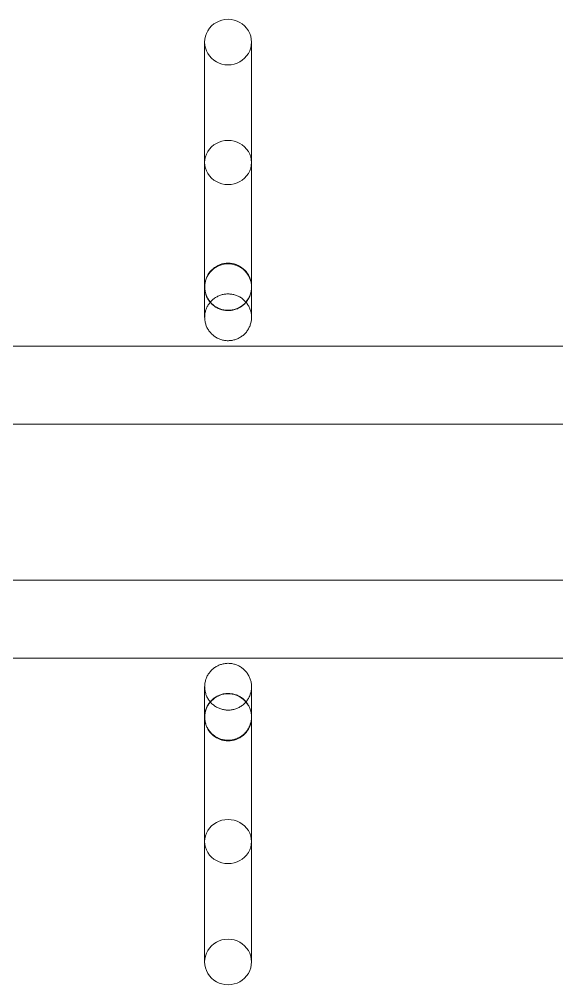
# Model space of a CAD drawing. Header units: millimetres. Extents: x -32954 to 151739, y -65671 to 56243.
# Drawn here: x -8986.3 to -8917.4, y -451.1 to -327.3 of the extents above; entities that cross this region are included whole.
import ezdxf

# ---------------------------------------------------------------- set-up
doc = ezdxf.new("R2010")
doc.units = ezdxf.units.MM
doc.layers.add('M-EQPM', color=7, linetype='Continuous', lineweight=9)

# ---------------------------------------------------------------- blocks, each defined once
blk = doc.blocks.new('М90_Вешалка гардеробная - М90_2_Вешалка гардеробная 38 крючков-8001155-О_ТХ_01')
at = {"layer": 'M-EQPM'}
for p, q in [((-438.14, 59.49), (-438.14, 57.21)), ((-432.14, 57.21), (-432.14, 59.49)), ((980, 20.52), (-980, 20.52)), ((-980, 20.52), (980, 20.52)), ((980, 20.52), (-980, 20.52)), ((-980, 20.52), (980, 20.52)), ((980, 10.52), (-980, 10.52)), ((-980, 10.52), (980, 10.52)), ((-980, -9.48), (980, -9.48)), ((-980, -9.48), (980, -9.48)), ((-980, -19.48), (980, -19.48)), ((-980, -19.48), (980, -19.48)), ((-980, -19.48), (980, -19.48)), ((-980, -19.48), (980, -19.48)), ((-438.14, -56.17), (-438.14, -58.45)), ((-432.14, -58.45), (-432.14, -56.17))]:
    blk.add_line(p, q, dxfattribs=at)
at = {"layer": 'M-EQPM', "flags": 128}
for points in [[(-438.14, 28.06), (-438.14, 28.08), (-438.14, 28.11), (-438.14, 28.17), (-438.14, 28.25), (-438.14, 28.36), (-438.14, 28.49), (-438.14, 28.64), (-438.14, 28.81), (-438.14, 29.01), (-438.14, 29.23), (-438.14, 29.47), (-438.14, 29.73), (-438.14, 30.02), (-438.14, 30.32), (-438.14, 30.64), (-438.14, 30.99), (-438.14, 31.35), (-438.14, 31.73), (-438.14, 32.13), (-438.14, 32.54), (-438.14, 32.97), (-438.14, 33.42), (-438.14, 33.88), (-438.14, 34.36), (-438.14, 34.85), (-438.14, 35.35), (-438.14, 35.87), (-438.14, 36.4), (-438.14, 36.93), (-438.14, 37.48), (-438.14, 38.03), (-438.14, 38.6), (-438.14, 39.17), (-438.14, 39.74), (-438.14, 40.32), (-438.14, 40.9), (-438.14, 41.49), (-438.14, 42.08), (-438.14, 42.67), (-438.14, 43.26), (-438.14, 43.85), (-438.14, 44.44), (-438.14, 45.02), (-438.14, 45.61), (-438.14, 46.18), (-438.14, 46.76), (-438.14, 47.32), (-438.14, 47.88), (-438.14, 48.43), (-438.14, 48.97), (-438.14, 49.51), (-438.14, 50.03), (-438.14, 50.54), (-438.14, 51.04), (-438.14, 51.52), (-438.14, 51.99), (-438.14, 52.45), (-438.14, 52.89), (-438.14, 53.31), (-438.14, 53.72), (-438.14, 54.11), (-438.14, 54.48), (-438.14, 54.83), (-438.14, 55.17), (-438.14, 55.48), (-438.14, 55.78), (-438.14, 56.05), (-438.14, 56.3), (-438.14, 56.53), (-438.14, 56.74), (-438.14, 56.93), (-438.14, 57.09), (-438.14, 57.21)], [(-432.14, 57.21), (-432.14, 57.06), (-432.14, 56.89), (-432.14, 56.7), (-432.14, 56.49), (-432.14, 56.25), (-432.14, 56), (-432.14, 55.72), (-432.14, 55.42), (-432.14, 55.1), (-432.14, 54.76), (-432.14, 54.41), (-432.14, 54.03), (-432.14, 53.64), (-432.14, 53.23), (-432.14, 52.8), (-432.14, 52.36), (-432.14, 51.9), (-432.14, 51.42), (-432.14, 50.94), (-432.14, 50.44), (-432.14, 49.92), (-432.14, 49.4), (-432.14, 48.87), (-432.14, 48.32), (-432.14, 47.77), (-432.14, 47.21), (-432.14, 46.64), (-432.14, 46.07), (-432.14, 45.49), (-432.14, 44.91), (-432.14, 44.32), (-432.14, 43.73), (-432.14, 43.14), (-432.14, 42.55), (-432.14, 41.96), (-432.14, 41.37), (-432.14, 40.79), (-432.14, 40.2), (-432.14, 39.62), (-432.14, 39.05), (-432.14, 38.48), (-432.14, 37.92), (-432.14, 37.37), (-432.14, 36.82), (-432.14, 36.29), (-432.14, 35.76), (-432.14, 35.25), (-432.14, 34.75), (-432.14, 34.26), (-432.14, 33.79), (-432.14, 33.33), (-432.14, 32.89), (-432.14, 32.46), (-432.14, 32.04), (-432.14, 31.65), (-432.14, 31.27), (-432.14, 30.91), (-432.14, 30.58), (-432.14, 30.26), (-432.14, 29.96), (-432.14, 29.68), (-432.14, 29.42), (-432.14, 29.18), (-432.14, 28.97), (-432.14, 28.78), (-432.14, 28.61), (-432.14, 28.46), (-432.14, 28.33), (-432.14, 28.23), (-432.14, 28.16), (-432.14, 28.1), (-432.14, 28.07), (-432.14, 28.06)], [(-438.14, 44.05), (-438.14, 39.66), (-438.14, 35.81), (-438.14, 32.51), (-438.14, 29.75), (-438.14, 27.54), (-438.14, 25.89), (-438.14, 24.79), (-438.14, 24.26), (-438.14, 24.2)], [(-432.14, 24.2), (-432.14, 24.48), (-432.14, 25.32), (-432.14, 26.72), (-432.14, 28.68), (-432.14, 31.19), (-432.14, 34.25), (-432.14, 37.86), (-432.14, 42), (-432.14, 44.05)], [(-438.14, 28.06), (-438.13, 28.18), (-438.13, 28.3), (-438.11, 28.42), (-438.1, 28.54), (-438.08, 28.66), (-438.05, 28.78), (-438.02, 28.89), (-437.98, 29.01), (-437.94, 29.12), (-437.9, 29.23), (-437.85, 29.34), (-437.8, 29.45), (-437.74, 29.55), (-437.68, 29.66), (-437.61, 29.76), (-437.54, 29.86), (-437.47, 29.95), (-437.39, 30.04), (-437.31, 30.13), (-437.23, 30.22), (-437.14, 30.3), (-437.05, 30.38), (-436.95, 30.45), (-436.86, 30.52), (-436.76, 30.59), (-436.65, 30.65), (-436.55, 30.71), (-436.44, 30.76), (-436.33, 30.81), (-436.22, 30.86), (-436.11, 30.9), (-436, 30.94), (-435.88, 30.97), (-435.76, 31), (-435.65, 31.02), (-435.53, 31.04), (-435.41, 31.05), (-435.29, 31.06), (-435.17, 31.06), (-435.14, 31.06)], [(-435.14, 31.06), (-435.02, 31.06), (-434.9, 31.05), (-434.78, 31.04), (-434.66, 31.03), (-434.54, 31), (-434.42, 30.98), (-434.31, 30.95), (-434.19, 30.91), (-434.08, 30.87), (-433.97, 30.83), (-433.86, 30.78), (-433.75, 30.72), (-433.64, 30.67), (-433.54, 30.61), (-433.44, 30.54), (-433.34, 30.47), (-433.25, 30.4), (-433.16, 30.32), (-433.07, 30.24), (-432.98, 30.15), (-432.9, 30.07), (-432.82, 29.97), (-432.75, 29.88), (-432.68, 29.78), (-432.61, 29.68), (-432.55, 29.58), (-432.49, 29.48), (-432.43, 29.37), (-432.38, 29.26), (-432.34, 29.15), (-432.3, 29.04), (-432.26, 28.92), (-432.23, 28.81), (-432.2, 28.69), (-432.18, 28.57), (-432.16, 28.45), (-432.15, 28.34), (-432.14, 28.22), (-432.14, 28.1), (-432.14, 28.06)], [(-438.14, 28.12), (-438.14, 28.08), (-438.14, 28.06)], [(-438.14, 24.2), (-438.14, 24.48), (-438.14, 25.32), (-438.14, 26.72), (-438.14, 28.12)], [(-435.14, 25.06), (-435.26, 25.07), (-435.37, 25.07), (-435.49, 25.09), (-435.61, 25.1), (-435.73, 25.12), (-435.85, 25.15), (-435.96, 25.18), (-436.08, 25.22), (-436.19, 25.26), (-436.3, 25.3), (-436.41, 25.35), (-436.52, 25.4), (-436.63, 25.46), (-436.73, 25.52), (-436.83, 25.59), (-436.93, 25.66), (-437.02, 25.73), (-437.11, 25.81), (-437.2, 25.89), (-437.29, 25.97), (-437.37, 26.06), (-437.45, 26.15), (-437.52, 26.25), (-437.59, 26.34), (-437.66, 26.44), (-437.72, 26.54), (-437.78, 26.65), (-437.84, 26.76), (-437.89, 26.87), (-437.93, 26.98), (-437.97, 27.09), (-438.01, 27.2), (-438.04, 27.32), (-438.07, 27.44), (-438.09, 27.55), (-438.11, 27.67), (-438.12, 27.79), (-438.13, 27.91), (-438.13, 28.03), (-438.14, 28.06)], [(-432.14, 28.06), (-432.14, 27.94), (-432.14, 27.82), (-432.16, 27.7), (-432.17, 27.59), (-432.19, 27.47), (-432.22, 27.35), (-432.25, 27.23), (-432.29, 27.12), (-432.33, 27.01), (-432.37, 26.9), (-432.42, 26.79), (-432.47, 26.68), (-432.53, 26.57), (-432.59, 26.47), (-432.66, 26.37), (-432.73, 26.27), (-432.8, 26.18), (-432.88, 26.09), (-432.96, 26), (-433.05, 25.91), (-433.13, 25.83), (-433.22, 25.75), (-433.32, 25.68), (-433.41, 25.61), (-433.51, 25.54), (-433.62, 25.48), (-433.72, 25.42), (-433.83, 25.36), (-433.94, 25.31), (-434.05, 25.27), (-434.16, 25.23), (-434.27, 25.19), (-434.39, 25.16), (-434.51, 25.13), (-434.63, 25.11), (-434.74, 25.09), (-434.86, 25.08), (-434.98, 25.07), (-435.1, 25.06), (-435.14, 25.06)], [(-432.14, 28.06), (-432.14, 28.08), (-432.14, 28.11), (-432.14, 28.12)], [(-432.14, 28.12), (-432.14, 26.31), (-432.14, 25.05), (-432.14, 24.36), (-432.14, 24.2)], [(-438.14, 24.2), (-438.13, 24.32), (-438.13, 24.44), (-438.11, 24.56), (-438.1, 24.68), (-438.08, 24.8), (-438.05, 24.92), (-438.02, 25.03), (-437.98, 25.15), (-437.94, 25.26), (-437.9, 25.37), (-437.85, 25.48), (-437.8, 25.59), (-437.74, 25.69), (-437.68, 25.8), (-437.61, 25.9), (-437.54, 25.99), (-437.47, 26.09), (-437.39, 26.18), (-437.31, 26.27), (-437.23, 26.35), (-437.14, 26.44), (-437.05, 26.51), (-436.95, 26.59), (-436.86, 26.66), (-436.76, 26.73), (-436.65, 26.79), (-436.55, 26.85), (-436.44, 26.9), (-436.33, 26.95), (-436.22, 27), (-436.11, 27.04), (-436, 27.08), (-435.88, 27.11), (-435.76, 27.14), (-435.65, 27.16), (-435.53, 27.18), (-435.41, 27.19), (-435.29, 27.2), (-435.17, 27.2), (-435.14, 27.2)], [(-435.14, 27.2), (-435.02, 27.2), (-434.9, 27.19), (-434.78, 27.18), (-434.66, 27.16), (-434.54, 27.14), (-434.42, 27.12), (-434.31, 27.09), (-434.19, 27.05), (-434.08, 27.01), (-433.97, 26.97), (-433.86, 26.92), (-433.75, 26.86), (-433.64, 26.81), (-433.54, 26.74), (-433.44, 26.68), (-433.34, 26.61), (-433.25, 26.54), (-433.16, 26.46), (-433.07, 26.38), (-432.98, 26.29), (-432.9, 26.2), (-432.82, 26.11), (-432.75, 26.02), (-432.68, 25.92), (-432.61, 25.82), (-432.55, 25.72), (-432.49, 25.62), (-432.43, 25.51), (-432.38, 25.4), (-432.34, 25.29), (-432.3, 25.18), (-432.26, 25.06), (-432.23, 24.95), (-432.2, 24.83), (-432.18, 24.71), (-432.16, 24.59), (-432.15, 24.47), (-432.14, 24.35), (-432.14, 24.23), (-432.14, 24.2)], [(-435.14, 21.2), (-435.26, 21.2), (-435.37, 21.21), (-435.49, 21.22), (-435.61, 21.24), (-435.73, 21.26), (-435.85, 21.29), (-435.96, 21.32), (-436.08, 21.35), (-436.19, 21.39), (-436.3, 21.44), (-436.41, 21.49), (-436.52, 21.54), (-436.63, 21.6), (-436.73, 21.66), (-436.83, 21.73), (-436.93, 21.8), (-437.02, 21.87), (-437.11, 21.95), (-437.2, 22.03), (-437.29, 22.11), (-437.37, 22.2), (-437.45, 22.29), (-437.52, 22.38), (-437.59, 22.48), (-437.66, 22.58), (-437.72, 22.68), (-437.78, 22.79), (-437.84, 22.9), (-437.89, 23), (-437.93, 23.12), (-437.97, 23.23), (-438.01, 23.34), (-438.04, 23.46), (-438.07, 23.57), (-438.09, 23.69), (-438.11, 23.81), (-438.12, 23.93), (-438.13, 24.05), (-438.13, 24.17), (-438.14, 24.2)], [(-432.14, 24.2), (-432.14, 24.08), (-432.14, 23.96), (-432.16, 23.84), (-432.17, 23.72), (-432.19, 23.61), (-432.22, 23.49), (-432.25, 23.37), (-432.29, 23.26), (-432.33, 23.15), (-432.37, 23.03), (-432.42, 22.92), (-432.47, 22.82), (-432.53, 22.71), (-432.59, 22.61), (-432.66, 22.51), (-432.73, 22.41), (-432.8, 22.32), (-432.88, 22.22), (-432.96, 22.14), (-433.05, 22.05), (-433.13, 21.97), (-433.22, 21.89), (-433.32, 21.82), (-433.41, 21.74), (-433.51, 21.68), (-433.62, 21.62), (-433.72, 21.56), (-433.83, 21.5), (-433.94, 21.45), (-434.05, 21.41), (-434.16, 21.36), (-434.27, 21.33), (-434.39, 21.3), (-434.51, 21.27), (-434.63, 21.25), (-434.74, 21.23), (-434.86, 21.21), (-434.98, 21.21), (-435.1, 21.2), (-435.14, 21.2)], [(-438.14, -23.16), (-438.13, -23.04), (-438.13, -22.92), (-438.11, -22.8), (-438.1, -22.69), (-438.08, -22.57), (-438.05, -22.45), (-438.02, -22.33), (-437.98, -22.22), (-437.94, -22.11), (-437.9, -22), (-437.85, -21.89), (-437.8, -21.78), (-437.74, -21.67), (-437.68, -21.57), (-437.61, -21.47), (-437.54, -21.37), (-437.47, -21.28), (-437.39, -21.19), (-437.31, -21.1), (-437.23, -21.01), (-437.14, -20.93), (-437.05, -20.85), (-436.95, -20.78), (-436.86, -20.71), (-436.76, -20.64), (-436.65, -20.58), (-436.55, -20.52), (-436.44, -20.46), (-436.33, -20.41), (-436.22, -20.37), (-436.11, -20.33), (-436, -20.29), (-435.88, -20.26), (-435.76, -20.23), (-435.65, -20.21), (-435.53, -20.19), (-435.41, -20.18), (-435.29, -20.17), (-435.17, -20.16), (-435.14, -20.16)], [(-435.14, -20.16), (-435.02, -20.17), (-434.9, -20.17), (-434.78, -20.19), (-434.66, -20.2), (-434.54, -20.22), (-434.42, -20.25), (-434.31, -20.28), (-434.19, -20.32), (-434.08, -20.36), (-433.97, -20.4), (-433.86, -20.45), (-433.75, -20.5), (-433.64, -20.56), (-433.54, -20.62), (-433.44, -20.69), (-433.34, -20.76), (-433.25, -20.83), (-433.16, -20.91), (-433.07, -20.99), (-432.98, -21.07), (-432.9, -21.16), (-432.82, -21.25), (-432.75, -21.35), (-432.68, -21.44), (-432.61, -21.54), (-432.55, -21.65), (-432.49, -21.75), (-432.43, -21.86), (-432.38, -21.97), (-432.34, -22.08), (-432.3, -22.19), (-432.26, -22.3), (-432.23, -22.42), (-432.2, -22.54), (-432.18, -22.65), (-432.16, -22.77), (-432.15, -22.89), (-432.14, -23.01), (-432.14, -23.13), (-432.14, -23.16)], [(-435.14, -26.16), (-435.26, -26.16), (-435.37, -26.15), (-435.49, -26.14), (-435.61, -26.13), (-435.73, -26.1), (-435.85, -26.08), (-435.96, -26.05), (-436.08, -26.01), (-436.19, -25.97), (-436.3, -25.93), (-436.41, -25.88), (-436.52, -25.82), (-436.63, -25.77), (-436.73, -25.71), (-436.83, -25.64), (-436.93, -25.57), (-437.02, -25.5), (-437.11, -25.42), (-437.2, -25.34), (-437.29, -25.25), (-437.37, -25.17), (-437.45, -25.08), (-437.52, -24.98), (-437.59, -24.88), (-437.66, -24.78), (-437.72, -24.68), (-437.78, -24.58), (-437.84, -24.47), (-437.89, -24.36), (-437.93, -24.25), (-437.97, -24.14), (-438.01, -24.02), (-438.04, -23.91), (-438.07, -23.79), (-438.09, -23.67), (-438.11, -23.56), (-438.12, -23.44), (-438.13, -23.32), (-438.13, -23.2), (-438.14, -23.16)], [(-438.14, -27.08), (-438.14, -25.27), (-438.14, -24.01), (-438.14, -23.32), (-438.14, -23.16)], [(-438.14, -23.16), (-438.14, -23.44), (-438.14, -24.29), (-438.14, -25.69), (-438.14, -27.64), (-438.14, -30.15), (-438.14, -33.21), (-438.14, -36.82), (-438.14, -40.96), (-438.14, -43.01)], [(-432.14, -23.16), (-432.14, -23.28), (-432.14, -23.4), (-432.16, -23.52), (-432.17, -23.64), (-432.19, -23.76), (-432.22, -23.88), (-432.25, -23.99), (-432.29, -24.11), (-432.33, -24.22), (-432.37, -24.33), (-432.42, -24.44), (-432.47, -24.55), (-432.53, -24.65), (-432.59, -24.76), (-432.66, -24.86), (-432.73, -24.96), (-432.8, -25.05), (-432.88, -25.14), (-432.96, -25.23), (-433.05, -25.32), (-433.13, -25.4), (-433.22, -25.48), (-433.32, -25.55), (-433.41, -25.62), (-433.51, -25.69), (-433.62, -25.75), (-433.72, -25.81), (-433.83, -25.86), (-433.94, -25.91), (-434.05, -25.96), (-434.16, -26), (-434.27, -26.04), (-434.39, -26.07), (-434.51, -26.1), (-434.63, -26.12), (-434.74, -26.14), (-434.86, -26.15), (-434.98, -26.16), (-435.1, -26.16), (-435.14, -26.16)], [(-432.14, -43.01), (-432.14, -38.62), (-432.14, -34.77), (-432.14, -31.47), (-432.14, -28.71), (-432.14, -26.5), (-432.14, -24.85), (-432.14, -23.75), (-432.14, -23.22), (-432.14, -23.16)], [(-432.14, -23.16), (-432.14, -23.44), (-432.14, -24.29), (-432.14, -25.69), (-432.14, -27.08)], [(-438.14, -27.02), (-438.13, -26.9), (-438.13, -26.79), (-438.11, -26.67), (-438.1, -26.55), (-438.08, -26.43), (-438.05, -26.31), (-438.02, -26.2), (-437.98, -26.08), (-437.94, -25.97), (-437.9, -25.86), (-437.85, -25.75), (-437.8, -25.64), (-437.74, -25.53), (-437.68, -25.43), (-437.61, -25.33), (-437.54, -25.23), (-437.47, -25.14), (-437.39, -25.05), (-437.31, -24.96), (-437.23, -24.87), (-437.14, -24.79), (-437.05, -24.71), (-436.95, -24.64), (-436.86, -24.57), (-436.76, -24.5), (-436.65, -24.44), (-436.55, -24.38), (-436.44, -24.32), (-436.33, -24.27), (-436.22, -24.23), (-436.11, -24.19), (-436, -24.15), (-435.88, -24.12), (-435.76, -24.09), (-435.65, -24.07), (-435.53, -24.05), (-435.41, -24.04), (-435.29, -24.03), (-435.17, -24.03), (-435.14, -24.02)], [(-435.14, -24.02), (-435.02, -24.03), (-434.9, -24.03), (-434.78, -24.05), (-434.66, -24.06), (-434.54, -24.08), (-434.42, -24.11), (-434.31, -24.14), (-434.19, -24.18), (-434.08, -24.22), (-433.97, -24.26), (-433.86, -24.31), (-433.75, -24.36), (-433.64, -24.42), (-433.54, -24.48), (-433.44, -24.55), (-433.34, -24.62), (-433.25, -24.69), (-433.16, -24.77), (-433.07, -24.85), (-432.98, -24.93), (-432.9, -25.02), (-432.82, -25.11), (-432.75, -25.21), (-432.68, -25.3), (-432.61, -25.4), (-432.55, -25.51), (-432.49, -25.61), (-432.43, -25.72), (-432.38, -25.83), (-432.34, -25.94), (-432.3, -26.05), (-432.26, -26.16), (-432.23, -26.28), (-432.2, -26.4), (-432.18, -26.52), (-432.16, -26.63), (-432.15, -26.75), (-432.14, -26.87), (-432.14, -26.99), (-432.14, -27.02)], [(-435.14, -30.02), (-435.26, -30.02), (-435.37, -30.02), (-435.49, -30), (-435.61, -29.99), (-435.73, -29.97), (-435.85, -29.94), (-435.96, -29.91), (-436.08, -29.87), (-436.19, -29.83), (-436.3, -29.79), (-436.41, -29.74), (-436.52, -29.69), (-436.63, -29.63), (-436.73, -29.57), (-436.83, -29.5), (-436.93, -29.43), (-437.02, -29.36), (-437.11, -29.28), (-437.2, -29.2), (-437.29, -29.12), (-437.37, -29.03), (-437.45, -28.94), (-437.52, -28.84), (-437.59, -28.75), (-437.66, -28.65), (-437.72, -28.54), (-437.78, -28.44), (-437.84, -28.33), (-437.89, -28.22), (-437.93, -28.11), (-437.97, -28), (-438.01, -27.89), (-438.04, -27.77), (-438.07, -27.65), (-438.09, -27.53), (-438.11, -27.42), (-438.12, -27.3), (-438.13, -27.18), (-438.13, -27.06), (-438.14, -27.02)], [(-438.14, -56.17), (-438.14, -56.02), (-438.14, -55.86), (-438.14, -55.66), (-438.14, -55.45), (-438.14, -55.22), (-438.14, -54.96), (-438.14, -54.68), (-438.14, -54.38), (-438.14, -54.06), (-438.14, -53.73), (-438.14, -53.37), (-438.14, -52.99), (-438.14, -52.6), (-438.14, -52.19), (-438.14, -51.76), (-438.14, -51.32), (-438.14, -50.86), (-438.14, -50.38), (-438.14, -49.9), (-438.14, -49.4), (-438.14, -48.88), (-438.14, -48.36), (-438.14, -47.83), (-438.14, -47.28), (-438.14, -46.73), (-438.14, -46.17), (-438.14, -45.6), (-438.14, -45.03), (-438.14, -44.45), (-438.14, -43.87), (-438.14, -43.28), (-438.14, -42.69), (-438.14, -42.1), (-438.14, -41.51), (-438.14, -40.92), (-438.14, -40.33), (-438.14, -39.75), (-438.14, -39.16), (-438.14, -38.58), (-438.14, -38.01), (-438.14, -37.44), (-438.14, -36.88), (-438.14, -36.33), (-438.14, -35.79), (-438.14, -35.25), (-438.14, -34.73), (-438.14, -34.21), (-438.14, -33.71), (-438.14, -33.22), (-438.14, -32.75), (-438.14, -32.29), (-438.14, -31.85), (-438.14, -31.42), (-438.14, -31.01), (-438.14, -30.61), (-438.14, -30.23), (-438.14, -29.88), (-438.14, -29.54), (-438.14, -29.22), (-438.14, -28.92), (-438.14, -28.64), (-438.14, -28.38), (-438.14, -28.14), (-438.14, -27.93), (-438.14, -27.74), (-438.14, -27.57), (-438.14, -27.42), (-438.14, -27.3), (-438.14, -27.19), (-438.14, -27.12), (-438.14, -27.06), (-438.14, -27.03), (-438.14, -27.02)], [(-438.14, -27.02), (-438.14, -27.04), (-438.14, -27.07), (-438.14, -27.08)], [(-432.14, -27.02), (-432.14, -27.14), (-432.14, -27.26), (-432.16, -27.38), (-432.17, -27.5), (-432.19, -27.62), (-432.22, -27.74), (-432.25, -27.85), (-432.29, -27.97), (-432.33, -28.08), (-432.37, -28.19), (-432.42, -28.3), (-432.47, -28.41), (-432.53, -28.52), (-432.59, -28.62), (-432.66, -28.72), (-432.73, -28.82), (-432.8, -28.91), (-432.88, -29), (-432.96, -29.09), (-433.05, -29.18), (-433.13, -29.26), (-433.22, -29.34), (-433.32, -29.41), (-433.41, -29.48), (-433.51, -29.55), (-433.62, -29.61), (-433.72, -29.67), (-433.83, -29.73), (-433.94, -29.78), (-434.05, -29.82), (-434.16, -29.86), (-434.27, -29.9), (-434.39, -29.93), (-434.51, -29.96), (-434.63, -29.98), (-434.74, -30), (-434.86, -30.01), (-434.98, -30.02), (-435.1, -30.02), (-435.14, -30.02)], [(-432.14, -27.02), (-432.14, -27.04), (-432.14, -27.07), (-432.14, -27.13), (-432.14, -27.21), (-432.14, -27.32), (-432.14, -27.45), (-432.14, -27.6), (-432.14, -27.77), (-432.14, -27.97), (-432.14, -28.19), (-432.14, -28.43), (-432.14, -28.69), (-432.14, -28.98), (-432.14, -29.28), (-432.14, -29.6), (-432.14, -29.95), (-432.14, -30.31), (-432.14, -30.69), (-432.14, -31.09), (-432.14, -31.5), (-432.14, -31.94), (-432.14, -32.38), (-432.14, -32.85), (-432.14, -33.32), (-432.14, -33.81), (-432.14, -34.32), (-432.14, -34.83), (-432.14, -35.36), (-432.14, -35.89), (-432.14, -36.44), (-432.14, -37), (-432.14, -37.56), (-432.14, -38.13), (-432.14, -38.7), (-432.14, -39.28), (-432.14, -39.87), (-432.14, -40.45), (-432.14, -41.04), (-432.14, -41.63), (-432.14, -42.22), (-432.14, -42.81), (-432.14, -43.4), (-432.14, -43.99), (-432.14, -44.57), (-432.14, -45.15), (-432.14, -45.72), (-432.14, -46.28), (-432.14, -46.84), (-432.14, -47.39), (-432.14, -47.94), (-432.14, -48.47), (-432.14, -48.99), (-432.14, -49.5), (-432.14, -50), (-432.14, -50.48), (-432.14, -50.95), (-432.14, -51.41), (-432.14, -51.85), (-432.14, -52.27), (-432.14, -52.68), (-432.14, -53.07), (-432.14, -53.44), (-432.14, -53.8), (-432.14, -54.13), (-432.14, -54.44), (-432.14, -54.74), (-432.14, -55.01), (-432.14, -55.26), (-432.14, -55.5), (-432.14, -55.7), (-432.14, -55.89), (-432.14, -56.06), (-432.14, -56.17)], [(-432.14, -27.08), (-432.14, -27.04), (-432.14, -27.03)]]:
    blk.add_lwpolyline(points, dxfattribs=at)
at = {"layer": 'M-EQPM'}
for centre, ratio, start_param, end_param in [((-435.14, 59.49), 0.973737, 4.712389, 7.853982), ((-435.14, 59.49), 0.973737, 1.570796, 4.712389), ((-435.14, 44.05), 0.943394, 4.712389, 7.853982), ((-435.14, 44.05), 0.943394, 1.570796, 4.712389), ((-435.14, -43.01), 0.943394, 4.712389, 7.853982), ((-435.14, -43.01), 0.943394, 1.570796, 4.712389), ((-435.14, -58.45), 0.973737, 4.712389, 7.853982), ((-435.14, -58.45), 0.973737, 1.570796, 4.712389)]:
    blk.add_ellipse(centre, major_axis=(-3, 0), ratio=ratio, start_param=start_param, end_param=end_param, dxfattribs=at)
for points in [[(-435.14, 25.1), (-435.49, 25.1), (-436.19, 25.23), (-437.11, 25.76), (-437.79, 26.59), (-438.15, 27.59), (-438.15, 28.65), (-437.79, 29.66), (-437.11, 30.48), (-436.19, 31.02), (-435.49, 31.14), (-435.14, 31.14)], [(-435.14, 31.14), (-434.78, 31.14), (-434.08, 31.02), (-433.16, 30.48), (-432.48, 29.66), (-432.12, 28.65), (-432.12, 27.59), (-432.48, 26.58), (-433.16, 25.76), (-434.08, 25.23), (-434.78, 25.1), (-435.14, 25.1)], [(-435.14, -30.1), (-435.49, -30.1), (-436.19, -29.98), (-437.11, -29.44), (-437.79, -28.62), (-438.15, -27.61), (-438.15, -26.55), (-437.79, -25.55), (-437.11, -24.73), (-436.19, -24.19), (-435.49, -24.06), (-435.14, -24.06)], [(-435.14, -24.06), (-434.78, -24.06), (-434.08, -24.19), (-433.16, -24.72), (-432.48, -25.55), (-432.12, -26.55), (-432.12, -27.62), (-432.48, -28.62), (-433.16, -29.44), (-434.08, -29.98), (-434.78, -30.1), (-435.14, -30.1)]]:
    blk.add_open_spline(points, degree=3, dxfattribs=at)

msp = doc.modelspace()

# ---------------------------------------------------------------- block references
at = {"layer": 'M-EQPM'}
msp.add_blockref('М90_Вешалка гардеробная - М90_2_Вешалка гардеробная 38 крючков-8001155-О_ТХ_01', (-8524.38, -389.72), dxfattribs=at)

doc.saveas('drawing.dxf')
